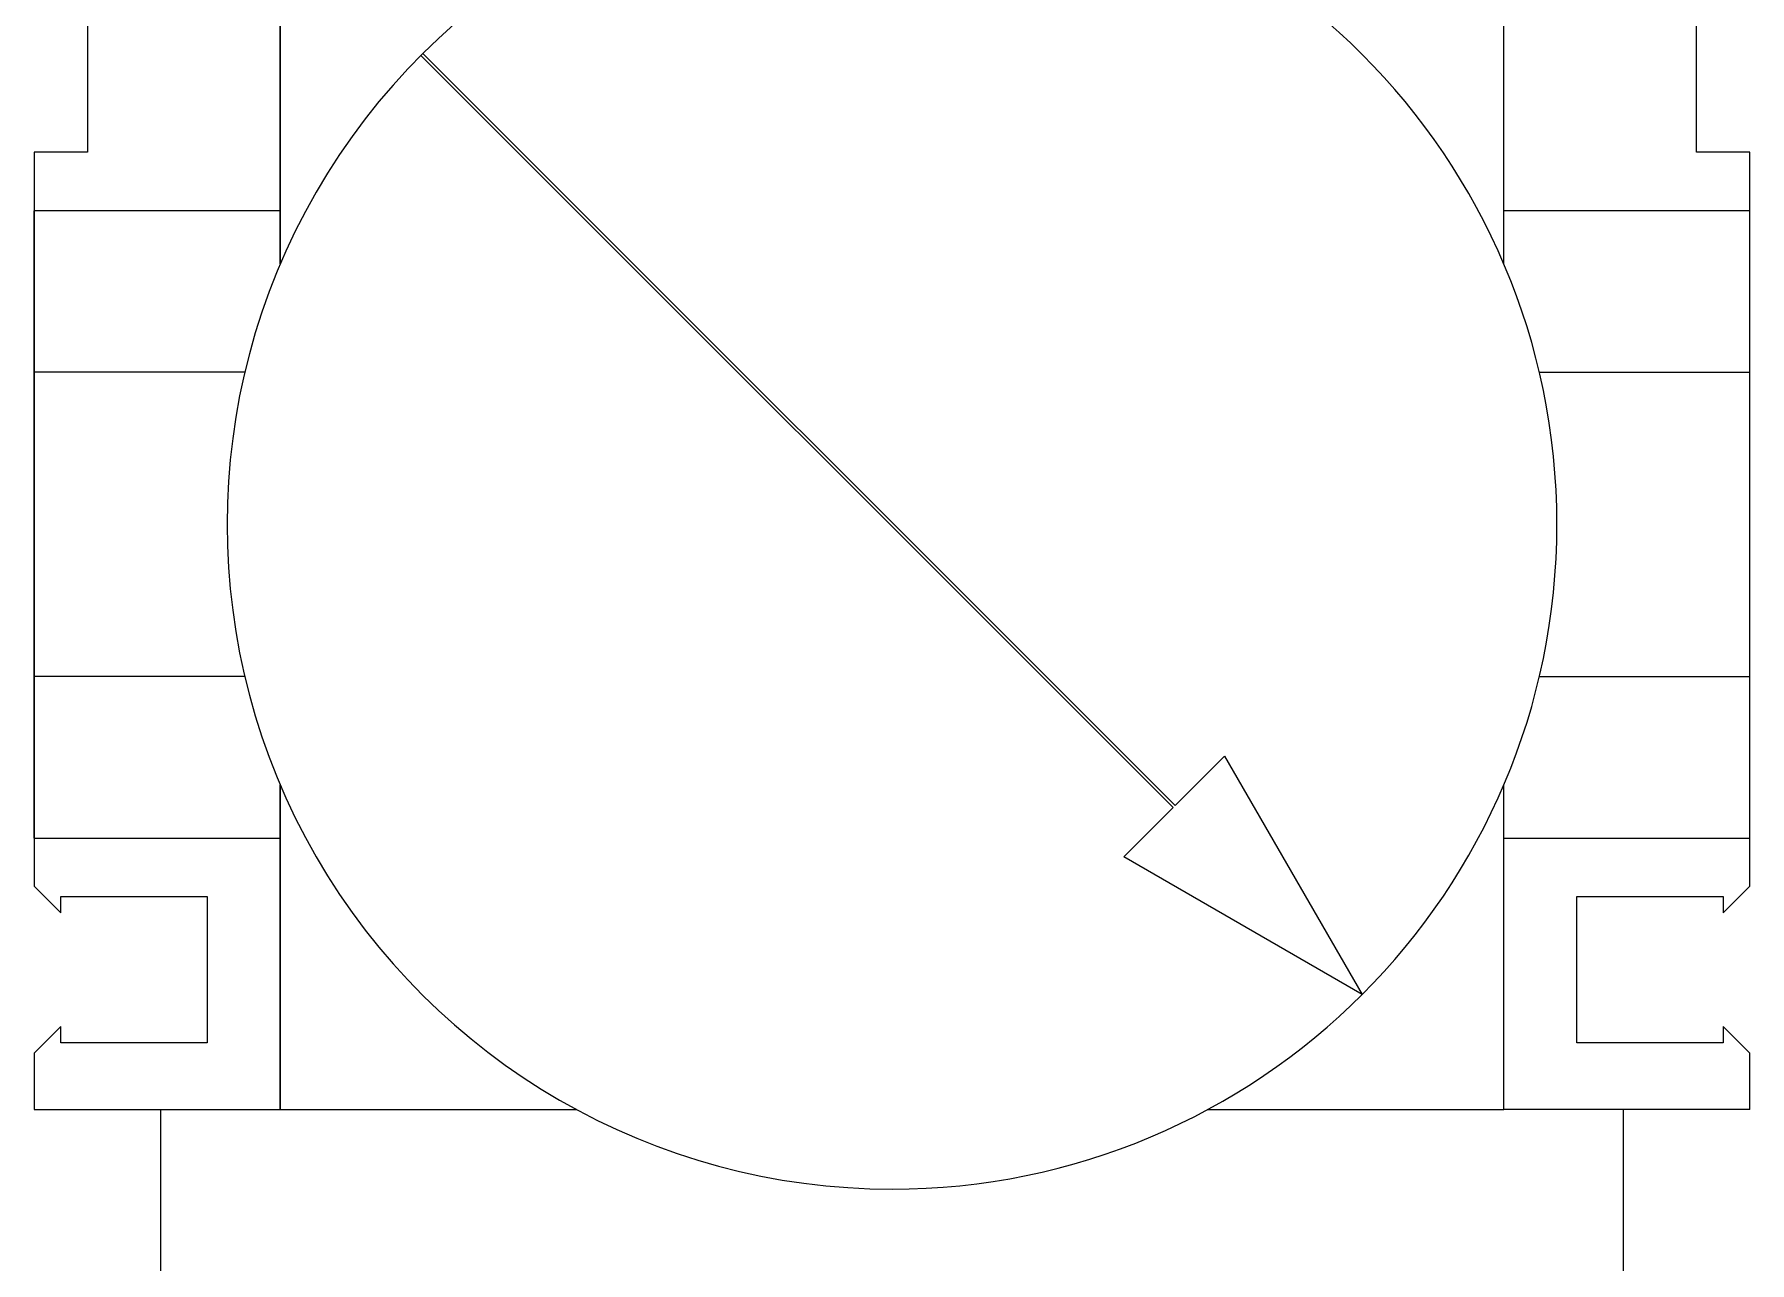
# Model space of a CAD drawing. Header units: millimetres. Extents: x -193 to 823, y -32 to 284.
# Drawn here: x 194.92 to 200.65, y 25.52 to 29.63 of the extents above; entities that cross this region are included whole.
import ezdxf

# ---------------------------------------------------------------- set-up
doc = ezdxf.new("R2010")
doc.units = ezdxf.units.MM
for name, color, linetype in [('MAIN-1', 7, 'Continuous'), ('MAIN-2', 7, 'Continuous'), ('Tag', 7, 'Continuous')]:
    doc.layers.add(name, color=color, linetype=linetype)
doc.styles.get("Standard").update_dxf_attribs({"font": 'arial.ttf'})

# ---------------------------------------------------------------- blocks, each defined once
blk = doc.blocks.new('Pressure Regulator Pneumatic')
at = {"layer": 'MAIN-1'}
for p, q in [((-2.0446, 1.9557), (-2.0446, 0.871)), ((-2.0446, 0.871), (-2.0446, 1.9557)), ((2.0446, 0.871), (2.0446, 1.9557)), ((2.6891, 1.2445), (2.6891, 1.7335)), ((2.8669, 1.2445), (2.6891, 1.2445)), ((2.8669, 1.049), (2.8669, 1.2445)), ((2.8669, 1.049), (2.0446, 1.049)), ((2.8669, -1.049), (2.8669, 1.049)), ((-2.0446, -0.871), (-2.0446, -1.9557)), ((-2.0446, -1.9557), (-2.0446, -0.871)), ((2.0446, -1.9557), (2.0446, -0.871)), ((2.0446, -1.049), (2.8669, -1.049)), ((2.8669, -1.2099), (2.8669, -1.049)), ((2.2891, -1.2445), (2.778, -1.2445)), ((2.2891, -1.7335), (2.2891, -1.2445)), ((2.778, -1.2988), (2.8669, -1.2099)), ((2.778, -1.2445), (2.778, -1.2988)), ((2.778, -1.6792), (2.778, -1.7335)), ((2.8669, -1.768), (2.778, -1.6792)), ((2.778, -1.7335), (2.2891, -1.7335)), ((2.8669, -1.9557), (2.8669, -1.768)), ((-2.8669, -1.9557), (-2.0446, -1.9557)), ((-2.4446, -1.9557), (-2.4446, -3.9114)), ((-2.0446, -1.9557), (-1.0556, -1.9557)), ((1.0556, -1.9557), (2.0446, -1.9557)), ((2.8669, -1.9557), (2.0446, -1.9557)), ((2.4446, -3.9114), (2.4446, -1.9557))]:
    blk.add_line(p, q, dxfattribs=at)
at = {"layer": 'MAIN-2'}
for p, q in [((-2.6891, 1.7335), (-2.6891, 1.2445)), ((0.9397, -0.946), (-1.5746, 1.5683)), ((-1.5683, 1.5746), (0.946, -0.9397)), ((-2.8669, 1.2445), (-2.8669, 1.2445)), ((-2.8669, 1.2445), (-2.8669, 1.049)), ((-2.6891, 1.2445), (-2.8669, 1.2445)), ((-2.6891, 1.2445), (-2.6891, 1.2445)), ((2.6891, 1.2445), (2.6891, 1.2445)), ((2.8669, 1.2445), (2.8669, 1.2445)), ((-2.8669, 1.049), (-2.8669, 1.049)), ((-2.8669, 1.049), (-2.8669, -1.049)), ((-2.8669, 1.049), (-2.8669, 1.049)), ((-2.0446, 1.049), (-2.8669, 1.049)), ((-2.8669, -1.049), (-2.8669, 1.049)), ((-2.8669, -1.049), (-2.8669, 1.049)), ((-2.0446, 1.049), (-2.0446, 1.049)), ((-2.0446, 1.049), (-2.0446, 1.049)), ((-2.0446, 1.049), (-2.0446, 1.049)), ((-2.0446, 1.049), (-2.0446, 1.049)), ((2.0446, 1.049), (2.0446, 1.049)), ((2.0446, 1.049), (2.0446, 1.049)), ((2.8669, 1.049), (2.8669, 1.049)), ((2.8669, 1.049), (2.8669, 1.049)), ((-2.1634, 0.5087), (-2.8669, 0.5087)), ((2.1634, 0.5087), (2.8669, 0.5087)), ((-2.1634, -0.5087), (-2.8669, -0.5087)), ((2.1634, -0.5087), (2.8669, -0.5087)), ((0.946, -0.9397), (1.1113, -0.7744)), ((1.1113, -0.7744), (1.1113, -0.7744)), ((1.1113, -0.7744), (1.5715, -1.5715)), ((0.7744, -1.1113), (0.9397, -0.946)), ((0.9397, -0.946), (0.9397, -0.946)), ((0.946, -0.9397), (0.946, -0.9397)), ((-2.8669, -1.049), (-2.8669, -1.049)), ((-2.8669, -1.049), (-2.8669, -1.2099)), ((-2.8669, -1.049), (-2.8669, -1.049)), ((-2.8669, -1.049), (-2.0446, -1.049)), ((-2.0446, -1.049), (-2.0446, -1.049)), ((-2.0446, -1.049), (-2.0446, -1.049)), ((-2.0446, -1.049), (-2.0446, -1.049)), ((-2.0446, -1.049), (-2.0446, -1.049)), ((2.0446, -1.049), (2.0446, -1.049)), ((2.0446, -1.049), (2.0446, -1.049)), ((2.8669, -1.049), (2.8669, -1.049)), ((2.8669, -1.049), (2.8669, -1.049)), ((1.5715, -1.5715), (0.7744, -1.1113)), ((0.7744, -1.1113), (0.7744, -1.1113)), ((-2.8669, -1.2099), (-2.8669, -1.2099)), ((-2.8669, -1.2099), (-2.778, -1.2988)), ((-2.778, -1.2445), (-2.778, -1.2445)), ((-2.778, -1.2988), (-2.778, -1.2445)), ((-2.778, -1.2445), (-2.2891, -1.2445)), ((-2.2891, -1.2445), (-2.2891, -1.2445)), ((-2.2891, -1.2445), (-2.2891, -1.7335)), ((2.2891, -1.2445), (2.2891, -1.2445)), ((2.778, -1.2445), (2.778, -1.2445)), ((2.8669, -1.2099), (2.8669, -1.2099)), ((-2.778, -1.2988), (-2.778, -1.2988)), ((2.778, -1.2988), (2.778, -1.2988)), ((-2.778, -1.6792), (-2.8669, -1.768)), ((-2.778, -1.6792), (-2.778, -1.6792)), ((-2.778, -1.7335), (-2.778, -1.6792)), ((2.778, -1.6792), (2.778, -1.6792)), ((-2.8669, -1.768), (-2.8669, -1.768)), ((-2.8669, -1.768), (-2.8669, -1.9557)), ((-2.778, -1.7335), (-2.778, -1.7335)), ((-2.2891, -1.7335), (-2.778, -1.7335)), ((-2.2891, -1.7335), (-2.2891, -1.7335)), ((2.2891, -1.7335), (2.2891, -1.7335)), ((2.778, -1.7335), (2.778, -1.7335)), ((2.8669, -1.768), (2.8669, -1.768)), ((-2.8669, -1.9557), (-2.8669, -1.9557)), ((-2.0446, -1.9557), (-2.0446, -1.9557)), ((-2.0446, -1.9557), (-2.0446, -1.9557)), ((-2.0446, -1.9557), (-2.0446, -1.9557)), ((-2.0446, -1.9557), (-2.0446, -1.9557)), ((2.0446, -1.9557), (2.0446, -1.9557)), ((2.0446, -1.9557), (2.0446, -1.9557)), ((2.8669, -1.9557), (2.8669, -1.9557))]:
    blk.add_line(p, q, dxfattribs=at)
for start, end in [(89.99998, 270.00002), (270.00002, 89.99998)]:
    blk.add_arc((0, 0), 2.2224, start, end, dxfattribs=at)
at = {"flags": 1}
for tag, p in [('TYPE', (-0.5827, -6.9143)), ('DESCRIPTION', (-0.5928, -7.0777)), ('CONNECTIONTYPE', (-0.7404, -8.0331))]:
    blk.add_attdef(tag, p, '', height=0.1, dxfattribs=at)

msp = doc.modelspace()

# ---------------------------------------------------------------- block references
at = {"layer": 'Tag'}
msp.add_blockref('Pressure Regulator Pneumatic', (197.7829, 27.9898), dxfattribs=at)

doc.saveas('drawing.dxf')
